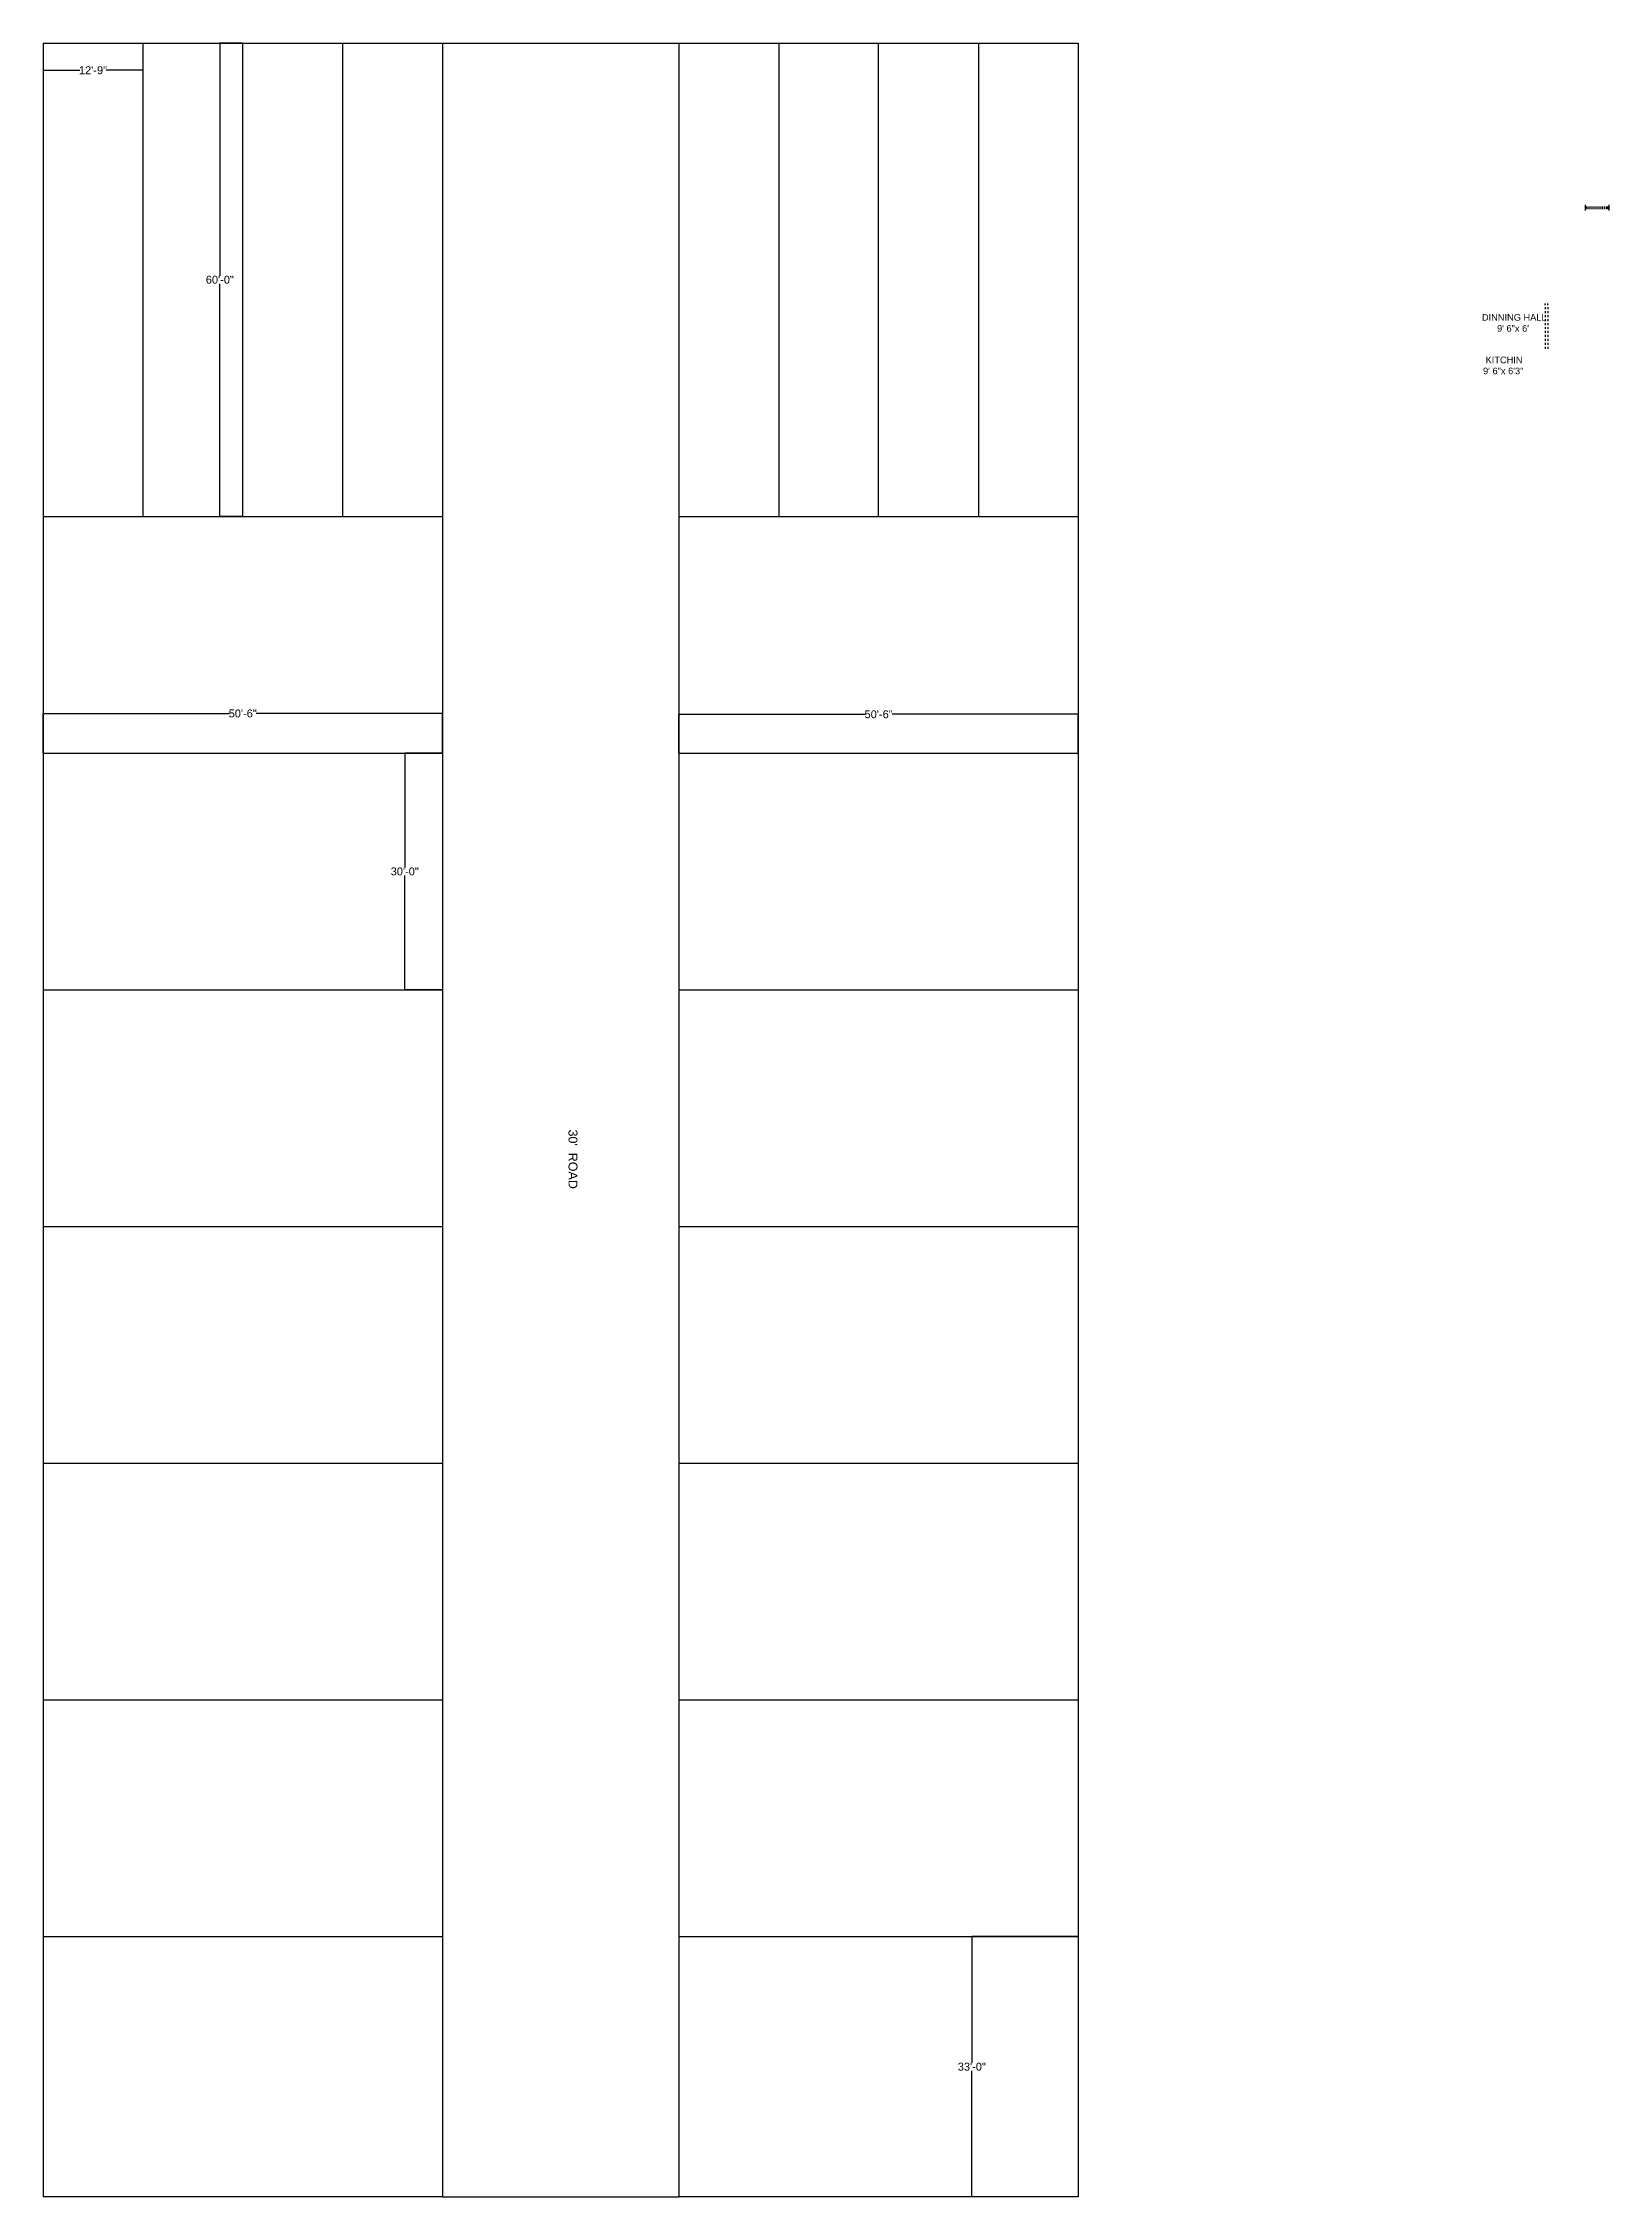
# Model space of a CAD drawing. Header units: inches. Extents: x -7493 to 22571, y -4428 to 5732.
# Drawn here: x -6878 to -4496, y -4428 to -1152 of the extents above; entities that cross this region are included whole.
import ezdxf

# ---------------------------------------------------------------- set-up
doc = ezdxf.new("R2010")
doc.units = ezdxf.units.IN
doc.header["$MEASUREMENT"] = 0
doc.styles.get("Standard").update_dxf_attribs({"font": 'arial.ttf'})
doc.dimstyles.get("Standard").update_dxf_attribs({"dimtxt": 12, "dimasz": 0.18, "dimexe": 0, "dimexo": 0.0625, "dimgap": 0.09, "dimtad": 0, "dimtih": 1, "dimtoh": 1, "dimdec": 0, "dimrnd": 3, "dimzin": 3, "dimdsep": 46, "dimlunit": 3, "dimtxsty": 'Standard', "dimcen": 0.09, "dimclrd": 4, "dimclrt": 1, "dimadec": 0, "dimazin": 0, "dimtfac": 1, "dimtdec": 0, "dimtofl": 0, "dimtmove": 0, "dimatfit": 3, "dimfxl": 1, "dimtolj": 1, "dimtzin": 0, "dimarcsym": 0})

# ---------------------------------------------------------------- blocks, each defined once
blk = doc.blocks.new('*D49')
at = {"color": 0, "lineweight": -2, "transparency": 16777216}
for p, q in [((-6877.9, -1151.9), (-6877.9, -1193.2)), ((-6726.1, -1151.9), (-6726.1, -1193.2))]:
    blk.add_line(p, q, dxfattribs=at)
at = {"color": 4, "lineweight": -2, "transparency": 16777216}
for p, q in [((-6877.8, -1193.2), (-6822.1, -1193.2)), ((-6726.2, -1193.2), (-6781.9, -1193.2))]:
    blk.add_line(p, q, dxfattribs=at)
at = {"color": 4, "transparency": 16777216}
for points in [[(-6877.8, -1193.2), (-6877.8, -1193.2), (-6877.9, -1193.2)], [(-6726.2, -1193.2), (-6726.2, -1193.2), (-6726.1, -1193.2)]]:
    blk.add_solid(points, dxfattribs=at)
at = {"layer": 'Defpoints', "color": 0, "transparency": 16777216}
for p in [(-6877.9, -1151.8), (-6726.1, -1151.8), (-6726.1, -1193.2)]:
    blk.add_point(p, dxfattribs=at)
at = {"color": 1, "transparency": 16777216, "insert": (-6802, -1193.2), "char_height": 12, "attachment_point": 5}
blk.add_mtext('\\A1;12\'-9"', dxfattribs=at)
blk = doc.blocks.new('*D50')
at = {"color": 0, "lineweight": -2, "transparency": 16777216}
for p, q in [((-6574.3, -1151.8), (-6609, -1151.8)), ((-6574.3, -1871.8), (-6609, -1871.8))]:
    blk.add_line(p, q, dxfattribs=at)
at = {"color": 4, "lineweight": -2, "transparency": 16777216}
for p, q in [((-6609, -1152), (-6609, -1505.6)), ((-6609, -1871.6), (-6609, -1518))]:
    blk.add_line(p, q, dxfattribs=at)
at = {"color": 4, "transparency": 16777216}
for points in [[(-6609.1, -1152), (-6609, -1152), (-6609, -1151.8)], [(-6609.1, -1871.6), (-6609, -1871.6), (-6609, -1871.8)]]:
    blk.add_solid(points, dxfattribs=at)
at = {"layer": 'Defpoints', "color": 0, "transparency": 16777216}
for p in [(-6574.2, -1151.8), (-6609, -1871.8), (-6574.2, -1871.8)]:
    blk.add_point(p, dxfattribs=at)
at = {"color": 1, "transparency": 16777216, "insert": (-6609, -1511.8), "char_height": 12, "attachment_point": 5}
blk.add_mtext('\\A1;60\'-0"', dxfattribs=at)
blk = doc.blocks.new('*D51')
at = {"color": 0, "lineweight": -2, "transparency": 16777216}
for p, q in [((-6270.5, -2231.8), (-6327.7, -2231.8)), ((-6270.5, -2591.8), (-6327.7, -2591.8))]:
    blk.add_line(p, q, dxfattribs=at)
at = {"color": 4, "lineweight": -2, "transparency": 16777216}
for p, q in [((-6327.7, -2232), (-6327.7, -2405.6)), ((-6327.7, -2591.6), (-6327.7, -2418))]:
    blk.add_line(p, q, dxfattribs=at)
at = {"color": 4, "transparency": 16777216}
for points in [[(-6327.7, -2232), (-6327.7, -2232), (-6327.7, -2231.8)], [(-6327.7, -2591.6), (-6327.7, -2591.6), (-6327.7, -2591.8)]]:
    blk.add_solid(points, dxfattribs=at)
at = {"layer": 'Defpoints', "color": 0, "transparency": 16777216}
for p in [(-6327.7, -2231.8), (-6270.4, -2231.8), (-6270.4, -2591.8)]:
    blk.add_point(p, dxfattribs=at)
at = {"color": 1, "transparency": 16777216, "insert": (-6327.7, -2411.8), "char_height": 12, "attachment_point": 5}
blk.add_mtext('\\A1;30\'-0"', dxfattribs=at)
blk = doc.blocks.new('*D52')
at = {"color": 0, "lineweight": -2, "transparency": 16777216}
for p, q in [((-6877.9, -2231.8), (-6877.9, -2171.5)), ((-6270.4, -2231.8), (-6270.4, -2171.5))]:
    blk.add_line(p, q, dxfattribs=at)
at = {"color": 4, "lineweight": -2, "transparency": 16777216}
for p, q in [((-6877.8, -2171.5), (-6594.9, -2171.5)), ((-6270.6, -2171.5), (-6553.5, -2171.5))]:
    blk.add_line(p, q, dxfattribs=at)
at = {"color": 4, "transparency": 16777216}
for points in [[(-6877.8, -2171.4), (-6877.8, -2171.5), (-6877.9, -2171.5)], [(-6270.6, -2171.4), (-6270.6, -2171.5), (-6270.4, -2171.5)]]:
    blk.add_solid(points, dxfattribs=at)
at = {"layer": 'Defpoints', "color": 0, "transparency": 16777216}
for p in [(-6877.9, -2171.5), (-6877.9, -2231.8), (-6270.4, -2231.8)]:
    blk.add_point(p, dxfattribs=at)
at = {"color": 1, "transparency": 16777216, "insert": (-6574.2, -2171.5), "char_height": 12, "attachment_point": 5}
blk.add_mtext('\\A1;50\'-6"', dxfattribs=at)
blk = doc.blocks.new('*D53')
at = {"color": 0, "lineweight": -2, "transparency": 16777216}
for p, q in [((-5910.4, -2231.8), (-5910.4, -2172.8)), ((-5302.9, -2231.8), (-5302.9, -2172.8))]:
    blk.add_line(p, q, dxfattribs=at)
at = {"color": 4, "lineweight": -2, "transparency": 16777216}
for p, q in [((-5910.3, -2172.8), (-5627.4, -2172.8)), ((-5303.1, -2172.8), (-5586, -2172.8))]:
    blk.add_line(p, q, dxfattribs=at)
at = {"color": 4, "transparency": 16777216}
for points in [[(-5910.3, -2172.7), (-5910.3, -2172.8), (-5910.4, -2172.8)], [(-5303.1, -2172.7), (-5303.1, -2172.8), (-5302.9, -2172.8)]]:
    blk.add_solid(points, dxfattribs=at)
at = {"layer": 'Defpoints', "color": 0, "transparency": 16777216}
for p in [(-5910.4, -2172.8), (-5910.4, -2231.8), (-5302.9, -2231.8)]:
    blk.add_point(p, dxfattribs=at)
at = {"color": 1, "transparency": 16777216, "insert": (-5606.7, -2172.8), "char_height": 12, "attachment_point": 5}
blk.add_mtext('\\A1;50\'-6"', dxfattribs=at)
blk = doc.blocks.new('*D54')
at = {"color": 0, "lineweight": -2, "transparency": 16777216}
for p, q in [((-5303, -4031.8), (-5464.9, -4031.8)), ((-5303, -4427.8), (-5464.9, -4427.8))]:
    blk.add_line(p, q, dxfattribs=at)
at = {"color": 4, "lineweight": -2, "transparency": 16777216}
for p, q in [((-5464.9, -4032), (-5464.9, -4223.6)), ((-5464.9, -4427.6), (-5464.9, -4236))]:
    blk.add_line(p, q, dxfattribs=at)
at = {"color": 4, "transparency": 16777216}
for points in [[(-5465, -4032), (-5464.9, -4032), (-5464.9, -4031.8)], [(-5465, -4427.6), (-5464.9, -4427.6), (-5464.9, -4427.8)]]:
    blk.add_solid(points, dxfattribs=at)
at = {"layer": 'Defpoints', "color": 0, "transparency": 16777216}
for p in [(-5302.9, -4031.8), (-5464.9, -4427.8), (-5302.9, -4427.8)]:
    blk.add_point(p, dxfattribs=at)
at = {"color": 1, "transparency": 16777216, "insert": (-5464.9, -4229.8), "char_height": 12, "attachment_point": 5}
blk.add_mtext('\\A1;33\'-0"', dxfattribs=at)

msp = doc.modelspace()

# ---------------------------------------------------------------- hatches: boundary and pattern name
h = msp.add_hatch(color=2)
h.dxf.hatch_style = 1
h.paths.add_polyline_path([(-4528.6, -1400.2), (-4531.6, -1400.2), (-4531.6, -1404.2), (-4528.6, -1404.2)])
h.paths.add_polyline_path([(-4495.6, -1400.2), (-4498.6, -1400.2), (-4498.6, -1404.2), (-4495.6, -1404.2)])

# ---------------------------------------------------------------- linework, layer by layer
for p, q in [((-6877.9, -1151.8), (-6270.4, -1151.8)), ((-6877.9, -1151.8), (-6877.9, -4427.8)), ((-6726.1, -1151.8), (-6726.1, -1871.8)), ((-6574.2, -1871.8), (-6574.2, -1151.8)), ((-6422.3, -1151.8), (-6422.3, -1871.8)), ((-6270.4, -1151.8), (-6270.4, -4427.8)), ((-6270.4, -1151.8), (-5910.4, -1151.8)), ((-5910.4, -1151.8), (-5910.4, -4427.8)), ((-5910.4, -1151.8), (-5606.7, -1151.8)), ((-5758.6, -1151.8), (-5758.6, -1871.8)), ((-5606.7, -1151.8), (-5302.9, -1151.8)), ((-5606.7, -1871.8), (-5606.7, -1151.8)), ((-5454.8, -1151.8), (-5454.8, -1871.8)), ((-5302.9, -1151.8), (-5302.9, -4427.8)), ((-4531.6, -1397.7), (-4531.6, -1406.7)), ((-4528.6, -1404.2), (-4528.6, -1400.2)), ((-4525.6, -1404.2), (-4525.6, -1400.2)), ((-4522.6, -1404.2), (-4522.6, -1400.2)), ((-4519.6, -1404.2), (-4519.6, -1400.2)), ((-4516.6, -1404.2), (-4516.6, -1400.2)), ((-4513.6, -1404.2), (-4513.6, -1400.2)), ((-4510.6, -1404.2), (-4510.6, -1400.2)), ((-4507.6, -1404.2), (-4507.6, -1400.2)), ((-4504.6, -1404.2), (-4504.6, -1400.2)), ((-4501.6, -1404.2), (-4501.6, -1400.2)), ((-4498.6, -1404.2), (-4498.6, -1400.2)), ((-4495.6, -1397.7), (-4495.6, -1406.7)), ((-4495.6, -1404.2), (-4495.6, -1400.2)), ((-6877.9, -1871.8), (-6270.4, -1871.8)), ((-5910.4, -1871.8), (-5302.9, -1871.8)), ((-6877.9, -2231.8), (-6270.4, -2231.8)), ((-5910.4, -2231.8), (-5302.9, -2231.8)), ((-6877.9, -2591.8), (-6270.4, -2591.8)), ((-5910.4, -2591.8), (-5302.9, -2591.8)), ((-6877.9, -2951.8), (-6270.4, -2951.8)), ((-5910.4, -2951.8), (-5302.9, -2951.8)), ((-6877.9, -3311.8), (-6270.4, -3311.8)), ((-5910.4, -3311.8), (-5302.9, -3311.8)), ((-6877.9, -3671.8), (-6270.4, -3671.8)), ((-5910.4, -3671.8), (-5302.9, -3671.8)), ((-6877.9, -4031.8), (-6270.4, -4031.8)), ((-5910.4, -4031.8), (-5302.9, -4031.8)), ((-6270.4, -4427.8), (-6877.9, -4427.8)), ((-6270.4, -4427.8), (-5910.4, -4427.8)), ((-5302.9, -4427.8), (-5910.4, -4427.8))]:
    msp.add_line(p, q)
at = {"color": 217, "true_color": 0x93278f}
for p, q in [((-4592.6, -1550.7), (-4592.6, -1547.7)), ((-4592.6, -1553.7), (-4592.6, -1556.7)), ((-4592.6, -1559.7), (-4592.6, -1562.7)), ((-4592.6, -1565.7), (-4592.6, -1568.7)), ((-4592.6, -1571.7), (-4592.6, -1574.7)), ((-4588.6, -1550.7), (-4588.6, -1547.7)), ((-4588.6, -1553.7), (-4588.6, -1556.7)), ((-4588.6, -1559.7), (-4588.6, -1562.7)), ((-4588.6, -1565.7), (-4588.6, -1568.7)), ((-4588.6, -1571.7), (-4588.6, -1574.7)), ((-4592.6, -1577.7), (-4592.6, -1580.7)), ((-4592.6, -1583.7), (-4592.6, -1586.7)), ((-4592.6, -1589.7), (-4592.6, -1592.7)), ((-4592.6, -1595.7), (-4592.6, -1598.7)), ((-4592.6, -1601.7), (-4592.6, -1604.7)), ((-4588.6, -1577.7), (-4588.6, -1580.7)), ((-4588.6, -1583.7), (-4588.6, -1586.7)), ((-4588.6, -1589.7), (-4588.6, -1592.7)), ((-4588.6, -1595.7), (-4588.6, -1598.7)), ((-4588.6, -1601.7), (-4588.6, -1604.7)), ((-4592.6, -1607.7), (-4592.6, -1610.7)), ((-4592.6, -1613.7), (-4592.6, -1616.7)), ((-4588.6, -1607.7), (-4588.6, -1610.7)), ((-4588.6, -1613.7), (-4588.6, -1616.7))]:
    msp.add_line(p, q, dxfattribs=at)

# ---------------------------------------------------------------- texts
at = {"char_height": 10.057, "attachment_point": 1}
for s, width, insert in [('\\pi3.50092;      DINNING HALL\\P\\pi30.40317;     9\' 6"x 6\'', 128.29, (-4715.7, -1564)), ('      KITCHIN\\P     9\' 6"x 6\'3"', 90.236, (-4706.6, -1628.7))]:
    msp.add_mtext_dynamic_manual_height_columns(s, width=width, gutter_width=1.85, heights=[0], dxfattribs=dict(at, insert=insert))
at = {"insert": (-6064.9, -2663.6), "char_height": 13.607, "attachment_point": 1, "rotation": 270}
msp.add_mtext_dynamic_manual_height_columns("\\pi140.72103;30'  ROAD", width=369.885, gutter_width=1.85, heights=[0], dxfattribs=at)

# ---------------------------------------------------------------- dimensions: what is measured, and where the dimension line sits
for p1, p2, distance, picture, middle in [((-6877.9, -1151.8), (-6726.1, -1151.8), -41.4, '*D49', (-6802, -1193.2)), ((-6574.2, -1151.8), (-6574.2, -1871.8), -34.8, '*D50', (-6609, -1511.8)), ((-6270.4407765, -2231.8218217), (-6877.9407765, -2231.8218217), -60.3608011, '*D52', (-6574.1907765, -2171.4610206)), ((-5302.9407765, -2231.8218217), (-5910.4407765, -2231.8218217), -59.0529209, '*D53', (-5606.6907765, -2172.7689008)), ((-6270.4, -2591.8), (-6270.4, -2231.8), 57.3, '*D51', (-6327.7, -2411.8)), ((-5302.9, -4031.8), (-5302.9, -4427.8), -162, '*D54', (-5464.9, -4229.8))]:
    dim = msp.add_aligned_dim(p1=p1, p2=p2, distance=distance, dimstyle='Standard')
    dim.commit()
    dim.dimension.update_dxf_attribs({"geometry": picture, "text_midpoint": middle})

doc.saveas('drawing.dxf')
